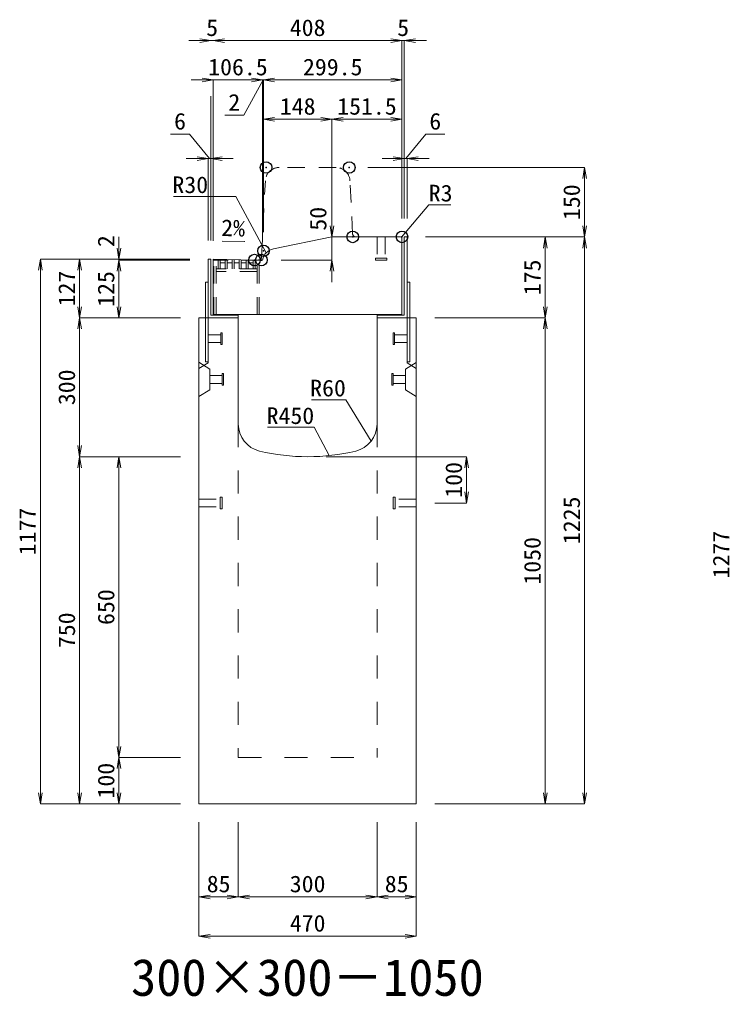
# Model space of a CAD drawing. Units: millimetres at full size. Extents: x -1809 to 57027, y -20349 to 17321.
# Drawn here: x 7777 to 9312, y -6112 to -4001 of the extents above; entities that cross this region are included whole.
import ezdxf
from ezdxf.enums import TextEntityAlignment as Align

# ---------------------------------------------------------------- set-up
doc = ezdxf.new("R2010")
doc.units = ezdxf.units.MM
doc.header["$LTSCALE"] = 50
doc.header["$PDMODE"] = 32
doc.header["$PDSIZE"] = 25
doc.linetypes.add('USER1', pattern=[2, 1, -1])
doc.linetypes.add('USER2', pattern=[1.35, 0.75, -0.6])
for name, color, linetype, lineweight in [('インサート', 3, 'USER2', 9), ('グレーチング', 7, 'USER2', 5), ('受枠', 3, 'Continuous', 5), ('寸法線', 7, 'Continuous', 13), ('引出線', 4, 'Continuous', 13), ('本体', 2, 'Continuous', 13)]:
    doc.layers.add(name, color=color, linetype=linetype, lineweight=lineweight)
doc.layers.add('作業エリア', color=11, linetype='Continuous')
doc.layers.add('文字', color=7, linetype='Continuous')
doc.styles.add('ＭＳ 明朝', font='')
doc.styles.get('ＭＳ 明朝').set_extended_font_data('MS Mincho')

# ---------------------------------------------------------------- blocks, each defined once
blk = doc.blocks.new('open_arrow')
at = {"color": 0, "linetype": 'Continuous', "lineweight": -2}
blk.add_lwpolyline([(7.5, 1.25), (0, 0), (7.5, -1.25)], dxfattribs=at)

msp = doc.modelspace()

# ---------------------------------------------------------------- linework, layer by layer
at = {"layer": 'インサート'}
for p, q in [((8550.5, -4471.05), (8550.5, -4517.05)), ((8550.5, -4471.05), (8567.5, -4471.05)), ((8567.5, -4471.05), (8567.5, -4517.05)), ((8546.5, -4521.05), (8546.5, -4517.05)), ((8546.5, -4517.05), (8571.5, -4517.05)), ((8571.5, -4517.05), (8571.5, -4521.05)), ((8546.5, -4521.05), (8571.5, -4521.05)), ((8185, -4682.55), (8212, -4682.55)), ((8185, -4682.55), (8185, -4699.55)), ((8215, -4678.55), (8212, -4678.55)), ((8212, -4678.55), (8212, -4703.55)), ((8215, -4703.55), (8215, -4678.55)), ((8585, -4678.55), (8588, -4678.55)), ((8585, -4703.55), (8585, -4678.55)), ((8588, -4678.55), (8588, -4703.55)), ((8615, -4682.55), (8588, -4682.55)), ((8615, -4682.55), (8615, -4699.55)), ((8185, -4699.55), (8212, -4699.55)), ((8212, -4703.55), (8215, -4703.55)), ((8588, -4703.55), (8585, -4703.55)), ((8615, -4699.55), (8588, -4699.55)), ((8188.2, -4770.55), (8215.2, -4770.55)), ((8188.2, -4770.55), (8188.2, -4787.55)), ((8218.2, -4766.55), (8215.2, -4766.55)), ((8215.2, -4766.55), (8215.2, -4791.55)), ((8218.2, -4791.55), (8218.2, -4766.55)), ((8581.8, -4766.55), (8584.8, -4766.55)), ((8581.8, -4791.55), (8581.8, -4766.55)), ((8584.8, -4766.55), (8584.8, -4791.55)), ((8611.8, -4770.55), (8584.8, -4770.55)), ((8611.8, -4770.55), (8611.8, -4787.55)), ((8188.2, -4787.55), (8215.2, -4787.55)), ((8215.2, -4791.55), (8218.2, -4791.55)), ((8584.8, -4791.55), (8581.8, -4791.55)), ((8611.8, -4787.55), (8584.8, -4787.55)), ((8165, -5037.55), (8211, -5037.55)), ((8165, -5054.55), (8165, -5037.55)), ((8211, -5058.55), (8211, -5033.55)), ((8211, -5033.55), (8215, -5033.55)), ((8215, -5058.55), (8215, -5033.55)), ((8585, -5033.55), (8589, -5033.55)), ((8585, -5033.55), (8585, -5058.55)), ((8589, -5033.55), (8589, -5058.55)), ((8635, -5037.55), (8589, -5037.55)), ((8635, -5037.55), (8635, -5054.55)), ((8165, -5054.55), (8211, -5054.55)), ((8215, -5058.55), (8211, -5058.55)), ((8589, -5058.55), (8585, -5058.55)), ((8635, -5054.55), (8589, -5054.55))]:
    msp.add_line(p, q, dxfattribs=at)
at = {"layer": 'グレーチング'}
for p, q in [((8197.5, -4639.05), (8197.5, -4521.05)), ((8295.5, -4521.05), (8197.5, -4521.05)), ((8202, -4639.05), (8202, -4521.05)), ((8206.5, -4540.05), (8206.5, -4521.05)), ((8211, -4540.05), (8211, -4521.05)), ((8221.6, -4527.05), (8211, -4527.05)), ((8221.6, -4540.05), (8221.6, -4521.05)), ((8226.1, -4540.05), (8226.1, -4521.05)), ((8236.7, -4527.05), (8226.1, -4527.05)), ((8236.7, -4540.05), (8236.7, -4521.05)), ((8241.2, -4540.05), (8241.2, -4521.05)), ((8251.8, -4527.05), (8241.2, -4527.05)), ((8251.8, -4540.05), (8251.8, -4521.05)), ((8256.3, -4540.05), (8256.3, -4521.05)), ((8266.9, -4527.05), (8256.3, -4527.05)), ((8266.9, -4540.05), (8266.9, -4521.05)), ((8271.4, -4540.05), (8271.4, -4521.05)), ((8282, -4527.05), (8271.4, -4527.05)), ((8282, -4540.05), (8282, -4521.05)), ((8286.5, -4540.05), (8286.5, -4521.05)), ((8291, -4639.05), (8291, -4521.05)), ((8295.5, -4639.05), (8295.5, -4521.05)), ((8291, -4540.05), (8202, -4540.05)), ((8291, -4546.05), (8202, -4546.05))]:
    msp.add_line(p, q, dxfattribs=at)
at = {"layer": '作業エリア'}
for p in [(8310, -4321.05), (8490, -4321.05), (8497.5, -4471.05), (8604, -4471.05), (8304.5, -4501.05), (8285, -4521.05), (8300, -4521.05)]:
    msp.add_point(p, dxfattribs=at)
at = {"layer": '受枠'}
for p, q in [((8609, -4471.05), (8609, -4640.05)), ((8615, -4471.05), (8609, -4471.05)), ((8615, -4471.05), (8615, -4741.05)), ((8185, -4519.05), (8185, -4741.05)), ((8185, -4519.05), (8191, -4519.05)), ((8191, -4519.05), (8191, -4640.05)), ((8179, -4569.05), (8179, -4741.05)), ((8179, -4569.05), (8185, -4569.05)), ((8621, -4569.05), (8615, -4569.05)), ((8621, -4569.05), (8621, -4741.05)), ((8191, -4640.05), (8250, -4640.05)), ((8250, -4640.05), (8250, -4646.05)), ((8550, -4640.05), (8550, -4646.05)), ((8609, -4640.05), (8550, -4640.05)), ((8185, -4646.05), (8250, -4646.05)), ((8615, -4646.05), (8550, -4646.05)), ((8179, -4741.05), (8185, -4741.05)), ((8621, -4741.05), (8615, -4741.05))]:
    msp.add_line(p, q, dxfattribs=at)
at = {"layer": '寸法線'}
for p, q in [((8244, -4046.93), (8143, -4046.93)), ((8604, -4046.93), (8196, -4046.93)), ((8556, -4046.93), (8657, -4046.93)), ((8604, -4431.03), (8604, -4046.93)), ((8604, -4431.03), (8604, -4046.93)), ((8609, -4431.03), (8609, -4046.93)), ((8302.57, -4131.93), (8148, -4131.93)), ((8196, -4479.25), (8196, -4131.93)), ((8352.5, -4131.93), (8254.57, -4131.93)), ((8303.53, -4131.93), (8261.69, -4208.3)), ((8302.57, -4481.03), (8302.57, -4131.93)), ((8604, -4131.93), (8304.5, -4131.93)), ((8304.5, -4461.03), (8304.5, -4131.93)), ((8604, -4431.03), (8604, -4131.93)), ((8191, -4479.03), (8191, -4166.91)), ((8196, -4479.25), (8196, -4176.93)), ((8196, -4479.25), (8196, -4176.93)), ((8302.57, -4481.03), (8302.57, -4178.69)), ((8304.5, -4461.03), (8304.5, -4176.93)), ((8261.69, -4208.3), (8221.28, -4208.3)), ((8304.5, -4216.93), (8452.5, -4216.93)), ((8304.5, -4461.03), (8304.5, -4216.93)), ((8452.5, -4431.03), (8452.5, -4216.93)), ((8452.5, -4216.93), (8604, -4216.93)), ((8452.5, -4431.03), (8452.5, -4216.93)), ((8604, -4431.03), (8604, -4216.93)), ((8144.67, -4249.13), (8103.44, -4249.13)), ((8188, -4301.93), (8144.67, -4249.13)), ((8612, -4301.93), (8655.33, -4249.13)), ((8655.33, -4249.13), (8696.56, -4249.13)), ((8239, -4301.93), (8137, -4301.93)), ((8185, -4479.03), (8185, -4301.93)), ((8191, -4479.03), (8191, -4301.93)), ((8561, -4301.93), (8663, -4301.93)), ((8609, -4431.03), (8609, -4301.93)), ((8615, -4431.03), (8615, -4301.93)), ((8530.02, -4321.05), (8998.78, -4321.05)), ((8998.78, -4321.05), (8998.78, -4471.05)), ((8452.5, -4423.05), (8452.5, -4569.05)), ((7992.06, -4471.05), (7992.06, -4569.05)), ((8655.02, -4471.05), (8913.78, -4471.05)), ((8655.02, -4471.05), (8998.78, -4471.05)), ((8655.02, -4471.05), (8998.78, -4471.05)), ((8913.78, -4471.05), (8913.78, -4646.05)), ((8998.78, -4471.05), (8998.78, -5696.05)), ((7822.06, -5696.05), (7822.06, -4519.05)), ((8144.98, -4519.05), (7822.06, -4519.05)), ((7907.06, -4519.05), (7907.06, -4646.05)), ((8144.98, -4519.05), (7907.06, -4519.05)), ((8144.98, -4519.05), (7992.06, -4519.05)), ((8144.98, -4521.05), (7992.06, -4521.05)), ((7992.06, -4521.05), (7992.06, -4646.05)), ((8144.98, -4521.05), (7992.06, -4521.05)), ((8342.59, -4521.05), (8452.5, -4521.05)), ((8124.98, -4646.05), (7907.06, -4646.05)), ((7907.06, -4646.05), (7907.06, -4946.05)), ((8124.98, -4646.05), (7907.06, -4646.05)), ((8124.98, -4646.05), (7992.06, -4646.05)), ((8675.02, -4646.05), (8913.78, -4646.05)), ((8675.02, -4646.05), (8913.78, -4646.05)), ((8913.78, -4646.05), (8913.78, -5696.05)), ((8124.98, -4946.05), (7907.06, -4946.05)), ((7907.06, -5696.05), (7907.06, -4946.05)), ((8124.98, -4946.05), (7907.06, -4946.05)), ((7992.06, -4946.05), (7992.06, -5596.05)), ((8124.98, -4946.05), (7992.06, -4946.05)), ((8440.02, -4946.05), (8743.78, -4946.05)), ((8743.78, -4946.05), (8743.78, -5046.05)), ((8675.02, -5046.05), (8743.78, -5046.05)), ((8124.98, -5596.05), (7992.06, -5596.05)), ((7992.06, -5596.05), (7992.06, -5696.05)), ((8124.98, -5596.05), (7992.06, -5596.05)), ((8124.98, -5696.05), (7822.06, -5696.05)), ((8124.98, -5696.05), (7907.06, -5696.05)), ((8124.98, -5696.05), (7992.06, -5696.05)), ((8675.02, -5696.05), (8913.78, -5696.05)), ((8675.02, -5696.05), (8998.78, -5696.05)), ((8165, -5736.07), (8165, -5897.21)), ((8165, -5736.07), (8165, -5982.21)), ((8250, -5736.07), (8250, -5897.21)), ((8250, -5736.07), (8250, -5897.21)), ((8550, -5736.07), (8550, -5897.21)), ((8550, -5736.07), (8550, -5897.21)), ((8635, -5736.07), (8635, -5897.21)), ((8635, -5736.07), (8635, -5982.21)), ((8165, -5897.21), (8250, -5897.21)), ((8250, -5897.21), (8550, -5897.21)), ((8550, -5897.21), (8635, -5897.21)), ((8165, -5982.21), (8635, -5982.21))]:
    msp.add_line(p, q, dxfattribs=at)
at = {"layer": '引出線'}
for points in [[(8310.6, -4505.19), (8244.87, -4383.51), (8184.87, -4383.51), (8110.2, -4383.51)], [(8603.12, -4471.93), (8661.85, -4401.57), (8709.57, -4401.57)], [(8264, -4481.04), (8215.26, -4480.06), (8264, -4481.04)], [(8537.07, -4912.74), (8482.66, -4822.84), (8407.98, -4822.84)], [(8446.44, -4943.65), (8414.22, -4882.51), (8313.21, -4882.51)]]:
    msp.add_lwpolyline(points, dxfattribs=at)
at = {"layer": '本体', "linetype": 'USER2', "lineweight": 9}
for p, q in [((8461.46, -4321.05), (8338.54, -4321.05)), ((8300.33, -4514.4), (8308.57, -4349.56)), ((8497.17, -4464.4), (8491.43, -4349.56)), ((8185, -4743.05), (8185, -4646.05)), ((8615, -4743.05), (8615, -4646.05)), ((8165, -4755.55), (8185, -4743.05)), ((8635, -4755.55), (8615, -4743.05))]:
    msp.add_line(p, q, dxfattribs=at)
at = {"layer": '本体'}
for p, q in [((8452.5, -4471.05), (8326.19, -4496.66)), ((8601, -4471.05), (8452.5, -4471.05)), ((8604, -4474.05), (8604, -4639.05)), ((8196, -4639.05), (8196, -4519.27)), ((8196, -4519.27), (8285, -4521.05)), ((8285, -4521.05), (8302.57, -4521.05)), ((8604, -4639.05), (8196, -4639.05)), ((8165, -4646.05), (8165, -5696.05)), ((8165, -4646.05), (8250, -4646.05)), ((8250, -4646.05), (8250, -4875.53)), ((8550, -4646.05), (8550, -4875.53)), ((8550, -4646.05), (8635, -4646.05)), ((8635, -4646.05), (8635, -5696.05)), ((8165, -5696.05), (8635, -5696.05))]:
    msp.add_line(p, q, dxfattribs=at)
at = {"layer": '本体', "lineweight": 9}
for p, q in [((8165, -4742.05), (8188.2, -4756.55)), ((8634.58, -4742.31), (8611.8, -4756.55)), ((8188.2, -4756.55), (8188.2, -4801.55)), ((8611.8, -4756.55), (8611.8, -4801.55)), ((8188.2, -4801.55), (8165, -4816.05)), ((8611.8, -4801.55), (8635, -4816.05))]:
    msp.add_line(p, q, dxfattribs=at)
at = {"layer": '本体', "linetype": 'USER1', "lineweight": 15}
for p, q in [((8250, -4875.53), (8250, -5596.05)), ((8550, -4875.53), (8550, -5596.05)), ((8250, -5596.05), (8550, -5596.05))]:
    msp.add_line(p, q, dxfattribs=at)
at = {"layer": '本体', "linetype": 'USER2', "lineweight": 9}
for centre, radius, start, end in [((8338.54, -4351.05), 30, 90, 177.13759), ((8461.46, -4351.05), 30, 2.86241, 90), ((8504.16, -4464.05), 7, 182.86241, 270), ((8293.34, -4514.05), 7, 270, 357.13759)]:
    msp.add_arc(centre, radius, start, end, dxfattribs=at)
at = {"layer": '本体'}
for centre, radius, start, end in [((8601, -4474.05), 3, 0, 90), ((8332.15, -4526.06), 30, 101.45875, 170.39512), ((8310, -4875.53), 60, 180, 256.65764), ((8490, -4875.53), 60, 283.34236, 0), ((8400, -4496.05), 450, 256.65764, 283.34236)]:
    msp.add_arc(centre, radius, start, end, dxfattribs=at)

# ---------------------------------------------------------------- block references
at = {"layer": '寸法線', "xscale": 3.2, "yscale": 3.2}
for p, rotation in [((8191, -4046.93), 180), ((8604, -4046.93), 180), ((8604, -4046.93), 180), ((8196, -4131.93), 180), ((8302.57, -4131.93), 180), ((8302.57, -4131.93), 180), ((8604, -4131.93), 180), ((8452.5, -4216.93), 180), ((8604, -4216.93), 180), ((8185, -4301.93), 180), ((8609, -4301.93), 180), ((8998.78, -4321.05), 270), ((8452.5, -4471.05), 90), ((8998.78, -4471.05), 90), ((8913.78, -4471.05), 270), ((8998.78, -4471.05), 270), ((7992.06, -4519.05), 90), ((7822.06, -4519.05), 270), ((7907.06, -4519.05), 270), ((7992.06, -4521.05), 270), ((7992.06, -4521.05), 270), ((8452.5, -4521.05), 270), ((7907.06, -4646.05), 90), ((7992.06, -4646.05), 90), ((8913.78, -4646.05), 90), ((7907.06, -4646.05), 270), ((8913.78, -4646.05), 270), ((7907.06, -4946.05), 90), ((7907.06, -4946.05), 270), ((7992.06, -4946.05), 270), ((8743.78, -4946.05), 270), ((8743.78, -5046.05), 90), ((7992.06, -5596.05), 90), ((7992.06, -5596.05), 270), ((7822.06, -5696.05), 90), ((7907.06, -5696.05), 90), ((7992.06, -5696.05), 90), ((8913.78, -5696.05), 90), ((8998.78, -5696.05), 90), ((8250, -5897.21), 180), ((8550, -5897.21), 180), ((8635, -5897.21), 180), ((8635, -5982.21), 180)]:
    msp.add_blockref('open_arrow', p, dxfattribs=dict(at, rotation=rotation))
for p in [(8196, -4046.93), (8196, -4046.93), (8609, -4046.93), (8304.5, -4131.93), (8304.5, -4131.93), (8304.5, -4216.93), (8452.5, -4216.93), (8191, -4301.93), (8615, -4301.93), (8165, -5897.21), (8250, -5897.21), (8550, -5897.21), (8165, -5982.21)]:
    msp.add_blockref('open_arrow', p, dxfattribs=at)
at = {"layer": '引出線'}
for p, xscale, yscale, rotation in [((8603.12, -4471.93), 0.0533, 0.0533, 50.2), ((8264, -4481.04), 0.0533, 0.0533, 178.9), ((8310.6, -4505.19), 0.0533, 0.0533, 118.4), ((8537.07, -4912.74), 0.0444, 0.0444, 121.2), ((8446.44, -4943.65), 0.0444, 0.0444, 117.8)]:
    msp.add_blockref('open_arrow', p, dxfattribs=dict(at, xscale=xscale, yscale=yscale, rotation=rotation))

# ---------------------------------------------------------------- texts
at = {"layer": '寸法線', "style": 'ＭＳ 明朝', "width": 1.05}
for s, p in [('5', (8193.5, -4018.91)), ('408', (8400, -4018.91)), ('5', (8606.5, -4018.91)), ('106.5', (8249.28, -4103.91)), ('299.5', (8454.25, -4103.91)), ('2', (8241.48, -4180.28)), ('148', (8378.5, -4188.91)), ('151.5', (8528.25, -4188.91)), ('6', (8124.05, -4221.11)), ('6', (8675.95, -4221.11)), ('85', (8207.5, -5869.19)), ('300', (8400, -5869.19)), ('85', (8592.5, -5869.19)), ('470', (8400, -5954.19))]:
    msp.add_text(s, height=36.03, dxfattribs=at).set_placement(p, align=Align.MIDDLE_CENTER)
for s, p in [('150', (8970.76, -4396.05)), ('50', (8422.5, -4431.79)), ('2', (7964.06, -4480.2)), ('175', (8885.76, -4558.55)), ('127', (7879.04, -4582.55)), ('125', (7964.04, -4583.55)), ('300', (7879.04, -4796.05)), ('100', (8715.76, -4996.05)), ('1225', (8970.76, -5083.55)), ('1177', (7794.04, -5107.55)), ('1050', (8885.76, -5171.05)), ('1277', (9294.04, -5157.55)), ('650', (7964.04, -5271.05)), ('750', (7879.04, -5321.05)), ('100', (7964.04, -5646.05))]:
    msp.add_text(s, height=36.03, rotation=90, dxfattribs=at).set_placement(p, align=Align.MIDDLE_CENTER)
at = {"layer": '引出線', "style": 'ＭＳ 明朝', "width": 1.05}
for s, p in [('R30', (8184.87, -4340.31)), ('R60', (8482.66, -4779.64)), ('R450', (8414.22, -4839.31))]:
    msp.add_text(s, height=36.03, dxfattribs=at).set_placement(p, align=Align.TOP_RIGHT)
msp.add_text('R3', height=36.03, dxfattribs=at).set_placement((8661.85, -4358.37), align=Align.TOP_LEFT)
msp.add_text('2%', height=36.03, rotation=358.854, dxfattribs=at).set_placement((8264.94, -4434.14), align=Align.TOP_RIGHT)
at = {"layer": '文字', "style": 'ＭＳ 明朝'}
msp.add_text('300×300－1050', height=80.06, dxfattribs=at).set_placement((8399.52, -6071.03), align=Align.MIDDLE_CENTER)

doc.saveas('drawing.dxf')
